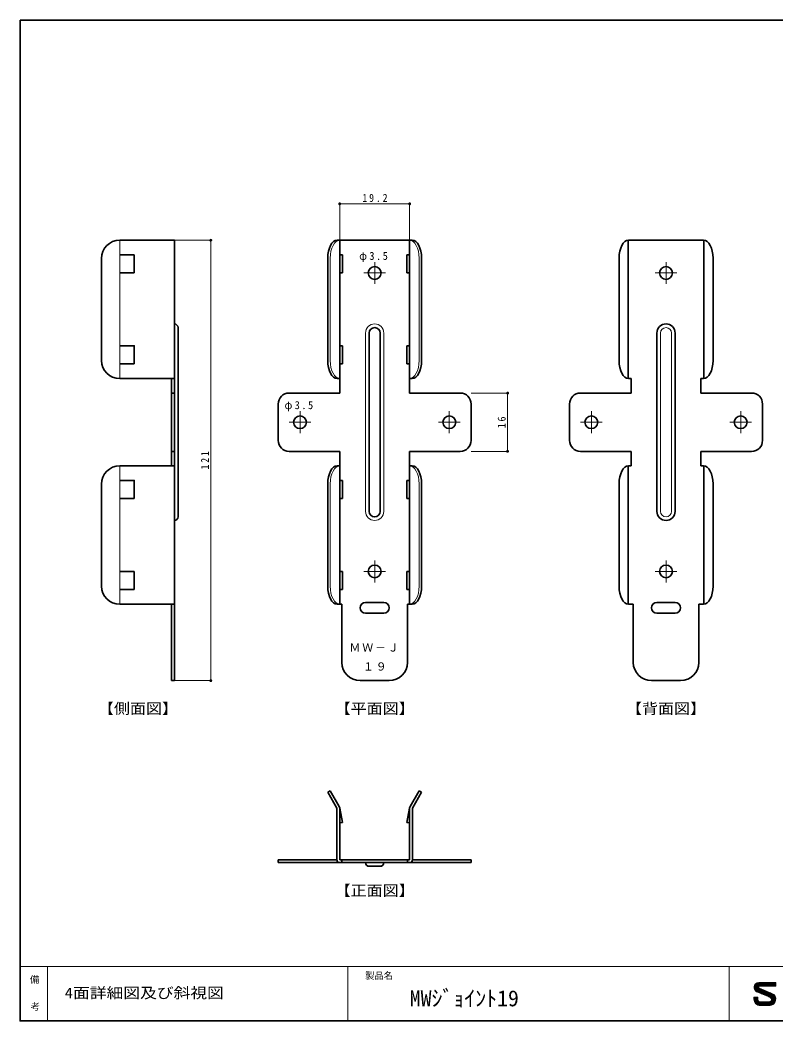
# Model space of a CAD drawing. Units: millimetres on the paper. Extents: x -405 to -16, y -286 to 286.
# Drawn here: x -405 to -197.4, y 11 to 286 of the extents above; entities that cross this region are included whole.
import ezdxf
from ezdxf.enums import TextEntityAlignment as Align

# ---------------------------------------------------------------- set-up
doc = ezdxf.new("R2010")
doc.units = ezdxf.units.MM
doc.header["$PDMODE"] = 32
doc.header["$PDSIZE"] = 0.5
doc.linetypes.add('CHAIN1', pattern=[8, 5, -1, 1, -1])
for name, color, linetype, lineweight in [('0-1_本体', 7, 'Continuous', 35), ('0-2_寸法', 4, 'CHAIN1', 18), ('F-0_枠図面', 4, 'Continuous', 18)]:
    doc.layers.add(name, color=color, linetype=linetype, lineweight=lineweight)
doc.layers.add('F-2_文字１', color=7, linetype='Continuous')
doc.layers.add('F-3_文字２', color=7, linetype='Continuous')
doc.styles.add('ＭＳ ゴシック', font='')
doc.styles.get('ＭＳ ゴシック').set_extended_font_data('MS Gothic')

msp = doc.modelspace()

# ---------------------------------------------------------------- linework, layer by layer
at = {"layer": '0-1_本体', "color": 4, "lineweight": 18}
for p, q in [((-377.625, 187.5), (-377.625, 225.5)), ((-319.832, 192.42), (-319.832, 220.58)), ((-295.418, 192.42), (-295.418, 220.58)), ((-310.125, 200), (-310.125, 151)), ((-305.125, 200), (-305.125, 151)), ((-229.125, 200), (-229.125, 151)), ((-226.125, 200), (-226.125, 151)), ((-377.625, 125.5), (-377.625, 163.5)), ((-319.832, 130.42), (-319.832, 158.58)), ((-295.418, 130.42), (-295.418, 158.58))]:
    msp.add_line(p, q, dxfattribs=at)
at = {"layer": '0-1_本体'}
for p, q in [((-317.918, 225.5), (-297.332, 225.5)), ((-317.225, 225.5), (-317.225, 183.5)), ((-298.025, 225.5), (-298.025, 183.5)), ((-238.025, 225.5), (-238.025, 187.504)), ((-217.332, 225.5), (-237.918, 225.5)), ((-217.225, 225.5), (-217.225, 187.504)), ((-382.625, 192.5), (-382.625, 220.5)), ((-377.625, 221.5), (-373.625, 221.5)), ((-373.625, 221.5), (-373.625, 216.5)), ((-320.525, 192.42), (-320.525, 220.58)), ((-317.225, 221.5), (-316.462, 221.5)), ((-316.462, 216.5), (-316.462, 221.5)), ((-298.788, 216.5), (-298.788, 221.5)), ((-298.025, 221.5), (-298.788, 221.5)), ((-294.725, 192.42), (-294.725, 220.58)), ((-240.525, 192.42), (-240.525, 220.58)), ((-214.725, 192.42), (-214.725, 220.58)), ((-377.625, 216.5), (-373.625, 216.5)), ((-317.225, 216.5), (-316.462, 216.5)), ((-298.025, 216.5), (-298.788, 216.5)), ((-361.625, 149.5), (-361.625, 201.5)), ((-309.125, 200), (-309.125, 151)), ((-306.125, 200), (-306.125, 151)), ((-230.125, 200), (-230.125, 151)), ((-225.125, 200), (-225.125, 151)), ((-317.225, 196.5), (-316.462, 196.5)), ((-316.462, 191.5), (-316.462, 196.5)), ((-298.788, 191.5), (-298.788, 196.5)), ((-298.025, 196.5), (-298.788, 196.5)), ((-377.625, 191.5), (-373.625, 191.5)), ((-317.225, 191.5), (-316.462, 191.5)), ((-298.025, 191.5), (-298.788, 191.5)), ((-377.625, 187.5), (-362.625, 187.5)), ((-363.425, 186.5), (-363.425, 187.5)), ((-317.918, 187.5), (-317.225, 187.5)), ((-297.332, 187.5), (-298.025, 187.5)), ((-237.918, 187.5), (-237.225, 187.5)), ((-237.225, 187.5), (-237.225, 183.5)), ((-217.332, 187.5), (-218.025, 187.5)), ((-218.025, 187.5), (-218.025, 183.5)), ((-363.425, 186.962), (-363.425, 163.5)), ((-363.425, 186.5), (-363.425, 183.962)), ((-363.425, 183.5), (-362.625, 183.5)), ((-331.125, 183.5), (-317.225, 183.5)), ((-284.125, 183.5), (-298.025, 183.5)), ((-251.125, 183.5), (-237.225, 183.5)), ((-204.125, 183.5), (-218.025, 183.5)), ((-334.125, 170.5), (-334.125, 180.5)), ((-281.125, 170.5), (-281.125, 180.5)), ((-254.125, 170.5), (-254.125, 180.5)), ((-201.125, 170.5), (-201.125, 180.5)), ((-363.425, 167.5), (-362.625, 167.5)), ((-331.125, 167.5), (-317.225, 167.5)), ((-317.225, 167.5), (-317.225, 125.5)), ((-298.025, 167.5), (-298.025, 125.5)), ((-284.125, 167.5), (-298.025, 167.5)), ((-251.125, 167.5), (-237.225, 167.5)), ((-237.225, 167.5), (-237.225, 163.5)), ((-204.125, 167.5), (-218.025, 167.5)), ((-218.025, 167.5), (-218.025, 163.5)), ((-377.625, 163.5), (-362.625, 163.5)), ((-317.918, 163.5), (-317.225, 163.5)), ((-297.332, 163.5), (-298.025, 163.5)), ((-238.025, 163.496), (-238.025, 125.5)), ((-237.918, 163.5), (-237.225, 163.5)), ((-217.332, 163.5), (-218.025, 163.5)), ((-217.225, 163.496), (-217.225, 125.5)), ((-317.225, 159.5), (-316.462, 159.5)), ((-316.462, 154.5), (-316.462, 159.5)), ((-298.788, 154.5), (-298.788, 159.5)), ((-298.025, 159.5), (-298.788, 159.5)), ((-382.625, 130.5), (-382.625, 158.5)), ((-320.525, 130.42), (-320.525, 158.58)), ((-294.725, 130.42), (-294.725, 158.58)), ((-240.525, 130.42), (-240.525, 158.58)), ((-214.725, 130.42), (-214.725, 158.58)), ((-377.625, 154.5), (-373.625, 154.5)), ((-317.225, 154.5), (-316.462, 154.5)), ((-298.025, 154.5), (-298.788, 154.5)), ((-377.625, 134.5), (-373.625, 134.5)), ((-373.625, 134.5), (-373.625, 129.5)), ((-317.225, 134.5), (-316.462, 134.5)), ((-316.462, 129.5), (-316.462, 134.5)), ((-298.788, 129.5), (-298.788, 134.5)), ((-298.025, 134.5), (-298.788, 134.5)), ((-377.625, 129.5), (-373.625, 129.5)), ((-317.225, 129.5), (-316.462, 129.5)), ((-298.025, 129.5), (-298.788, 129.5)), ((-377.625, 125.5), (-362.625, 125.5)), ((-363.425, 124.5), (-363.425, 125.5)), ((-363.425, 124.5), (-363.425, 104.5)), ((-362.625, 125.5), (-362.625, 104.5)), ((-317.918, 125.5), (-316.625, 125.5)), ((-316.625, 109.5), (-316.625, 125.5)), ((-310.125, 126), (-305.125, 126)), ((-298.625, 109.5), (-298.625, 125.5)), ((-298.625, 125.5), (-297.332, 125.5)), ((-236.625, 125.5), (-237.918, 125.5)), ((-236.625, 109.5), (-236.625, 125.5)), ((-225.125, 126), (-230.125, 126)), ((-218.625, 109.5), (-218.625, 125.5)), ((-217.332, 125.5), (-218.625, 125.5)), ((-310.125, 123), (-305.125, 123)), ((-225.125, 123), (-230.125, 123)), ((-363.425, 104.5), (-362.625, 104.5)), ((-303.625, 104.5), (-311.625, 104.5)), ((-231.625, 104.5), (-223.625, 104.5)), ((-320.525, 73.83), (-319.832, 74.23)), ((-318.025, 69.5), (-320.525, 73.83)), ((-317.332, 69.9), (-319.832, 74.23)), ((-297.918, 69.9), (-295.418, 74.23)), ((-297.225, 69.5), (-294.725, 73.83)), ((-294.725, 73.83), (-295.418, 74.23)), ((-318.025, 69.5), (-318.025, 55.3)), ((-317.225, 69.5), (-316.462, 65.574)), ((-317.225, 69.5), (-317.225, 55.3)), ((-298.025, 69.5), (-298.788, 65.574)), ((-298.025, 69.5), (-298.025, 55.3)), ((-297.225, 69.5), (-297.225, 55.3)), ((-317.225, 65.425), (-316.462, 65.574)), ((-298.025, 65.425), (-298.788, 65.574)), ((-334.125, 55.3), (-318.025, 55.3)), ((-334.125, 55.3), (-334.125, 54.5)), ((-317.225, 55.3), (-298.025, 55.3)), ((-316.625, 55.3), (-316.625, 54.5)), ((-298.625, 55.3), (-298.625, 54.5)), ((-297.225, 55.3), (-281.125, 55.3)), ((-281.125, 55.3), (-281.125, 54.5)), ((-334.125, 54.5), (-281.125, 54.5))]:
    msp.add_line(p, q, dxfattribs=at)
for points in [[(-377.625, 225.5), (-362.625, 225.5), (-362.625, 122.5)], [(-377.625, 196.5), (-373.625, 196.5), (-373.625, 191.5)], [(-377.625, 159.5), (-373.625, 159.5), (-373.625, 154.5)]]:
    msp.add_lwpolyline(points, dxfattribs=at)
for centre in [(-307.625, 216.5), (-227.625, 216.5), (-328.125, 175.5), (-287.125, 175.5), (-248.125, 175.5), (-207.125, 175.5), (-307.625, 134.5), (-227.625, 134.5)]:
    msp.add_circle(centre, 1.75, dxfattribs=at)
for centre, radius, start, end in [((-377.625, 220.5), 5, 90, 180), ((-362.625, 201.5), 1, 0, 90), ((-307.625, 200), 1.5, 0, 180), ((-227.625, 200), 2.5, 0, 180), ((-377.625, 192.5), 5, 180, 270), ((-331.125, 180.5), 3, 90, 180), ((-284.125, 180.5), 3, 0, 90), ((-251.125, 180.5), 3, 90, 180), ((-204.125, 180.5), 3, 0, 90), ((-331.125, 170.5), 3, 180, 270), ((-284.125, 170.5), 3, 270, 0), ((-251.125, 170.5), 3, 180, 270), ((-204.125, 170.5), 3, 270, 0), ((-377.625, 158.5), 5, 90, 180), ((-362.625, 149.5), 1, 270, 0), ((-307.625, 151), 1.5, 180, 0), ((-227.625, 151), 2.5, 180, 0), ((-377.625, 130.5), 5, 180, 270), ((-310.125, 124.5), 1.5, 90, 270), ((-305.125, 124.5), 1.5, 270, 90), ((-230.125, 124.5), 1.5, 90, 270), ((-225.125, 124.5), 1.5, 270, 90), ((-311.625, 109.5), 5, 180, 270), ((-303.625, 109.5), 5, 270, 0), ((-231.625, 109.5), 5, 180, 270), ((-223.625, 109.5), 5, 270, 0), ((-318.025, 69.5), 0.8, 0, 30), ((-297.225, 69.5), 0.8, 150, 180), ((-317.225, 55.3), 0.8, 180, 270), ((-298.025, 55.3), 0.8, 270, 0)]:
    msp.add_arc(centre, radius, start, end, dxfattribs=at)
at = {"layer": '0-1_本体', "color": 4, "lineweight": 18}
for centre, radius, start, end in [((-307.625, 200), 2.5, 0, 180), ((-227.625, 200), 1.5, 0, 180), ((-307.625, 151), 2.5, 180, 0), ((-227.625, 151), 1.5, 180, 0)]:
    msp.add_arc(centre, radius, start, end, dxfattribs=at)
at = {"layer": '0-1_本体'}
for centre, start_param, end_param in [((-317.918, 220.5), 0, 1.554785), ((-297.332, 220.5), 4.7284003, 6.2831853), ((-237.918, 220.5), 0, 1.554785), ((-217.332, 220.5), 4.7284003, 6.2831853), ((-317.918, 192.5), 1.5868076, 3.1415927), ((-297.332, 192.5), 3.1415927, 4.6963777), ((-237.918, 192.5), 1.5868076, 3.1415927), ((-217.332, 192.5), 3.1415927, 4.6963777), ((-317.918, 158.5), 0, 1.554785), ((-297.332, 158.5), 4.7284003, 6.2831853), ((-237.918, 158.5), 6.2831853, 7.8379703), ((-217.332, 158.5), 4.7284003, 6.2831853), ((-317.918, 130.5), 1.5868076, 3.1415927), ((-297.332, 130.5), 3.1415927, 4.6963777), ((-237.918, 130.5), 1.5868076, 3.1415927), ((-217.332, 130.5), 3.1415927, 4.6963777)]:
    msp.add_ellipse(centre, major_axis=(0, 5), ratio=0.5215, start_param=start_param, end_param=end_param, dxfattribs=at)
at = {"layer": '0-1_本体', "color": 4, "lineweight": 18}
for centre, start_param, end_param in [((-317.225, 220.5), 0, 1.554785), ((-298.025, 220.5), 4.7284003, 6.2831853), ((-317.225, 192.5), 1.5868076, 3.1415927), ((-298.025, 192.5), 3.1415927, 4.6963777), ((-317.225, 158.5), 0, 1.554785), ((-298.025, 158.5), 4.7284003, 6.2831853), ((-317.225, 130.5), 1.5868076, 3.1415927), ((-298.025, 130.5), 3.1415927, 4.6963777)]:
    msp.add_ellipse(centre, major_axis=(0, 5), ratio=0.5215, start_param=start_param, end_param=end_param, dxfattribs=at)
at = {"layer": '0-2_寸法', "linetype": 'Continuous'}
for p, q in [((-317.225, 235.5), (-298.025, 235.5)), ((-317.225, 235.5), (-317.225, 225.5)), ((-298.025, 235.5), (-298.025, 225.5)), ((-352.625, 225.5), (-362.625, 225.5)), ((-352.625, 225.5), (-352.625, 104.5)), ((-271.125, 183.5), (-281.125, 183.5)), ((-271.125, 167.5), (-271.125, 183.5)), ((-271.125, 167.5), (-281.125, 167.5)), ((-352.625, 104.5), (-362.625, 104.5))]:
    msp.add_line(p, q, dxfattribs=at)
at = {"layer": '0-2_寸法'}
for p, q in [((-307.625, 216.5), (-307.625, 219.5)), ((-227.625, 216.5), (-227.625, 219.5)), ((-307.625, 216.5), (-310.625, 216.5)), ((-307.625, 216.5), (-307.625, 213.5)), ((-307.625, 216.5), (-304.625, 216.5)), ((-227.625, 216.5), (-230.625, 216.5)), ((-227.625, 216.5), (-227.625, 213.5)), ((-227.625, 216.5), (-224.625, 216.5)), ((-328.125, 175.5), (-328.125, 178.5)), ((-287.125, 175.5), (-287.125, 178.5)), ((-248.125, 175.5), (-248.125, 178.5)), ((-207.125, 175.5), (-207.125, 178.5)), ((-328.125, 175.5), (-331.125, 175.5)), ((-328.125, 175.5), (-328.125, 172.5)), ((-328.125, 175.5), (-325.125, 175.5)), ((-287.125, 175.5), (-290.125, 175.5)), ((-287.125, 175.5), (-287.125, 172.5)), ((-287.125, 175.5), (-284.125, 175.5)), ((-248.125, 175.5), (-251.125, 175.5)), ((-248.125, 175.5), (-248.125, 172.5)), ((-248.125, 175.5), (-245.125, 175.5)), ((-207.125, 175.5), (-210.125, 175.5)), ((-207.125, 175.5), (-207.125, 172.5)), ((-207.125, 175.5), (-204.125, 175.5)), ((-307.625, 134.5), (-307.625, 137.5)), ((-227.625, 134.5), (-227.625, 137.5)), ((-307.625, 134.5), (-310.625, 134.5)), ((-307.625, 134.5), (-307.625, 131.5)), ((-307.625, 134.5), (-304.625, 134.5)), ((-227.625, 134.5), (-230.625, 134.5)), ((-227.625, 134.5), (-227.625, 131.5)), ((-227.625, 134.5), (-224.625, 134.5))]:
    msp.add_line(p, q, dxfattribs=at)
at = {"layer": '0-2_寸法', "color": 7, "linetype": 'Continuous', "lineweight": 35}
msp.add_line((-309.125, 53.5), (-306.125, 53.5), dxfattribs=at)
for centre, start, end in [((-309.125, 54.5), 180, 270), ((-306.125, 54.5), 270, 0)]:
    msp.add_arc(centre, 1, start, end, dxfattribs=at)
at = {"layer": '0-2_寸法'}
for p in [(-317.225, 235.5), (-298.025, 235.5), (-352.625, 225.5), (-271.125, 183.5), (-271.125, 167.5), (-352.625, 104.5)]:
    msp.add_point(p, dxfattribs=at)
at = {"layer": 'F-0_枠図面', "color": 7, "lineweight": 35}
msp.add_line((-405, 286), (-15.5, 286), dxfattribs=at)
at = {"layer": 'F-0_枠図面'}
for p, q in [((-405, 26), (-15.5, 26)), ((-397.5, 26), (-397.5, 11)), ((-315, 26), (-315, 11)), ((-210.25, 26), (-210.25, 11)), ((-203.482, 20.184), (-202.141, 20.184)), ((-203.471, 20.395), (-202.113, 20.395)), ((-203.459, 19.973), (-201.928, 19.973)), ((-203.426, 20.606), (-197.487, 20.606)), ((-203.402, 19.762), (-201.42, 19.762)), ((-203.344, 20.817), (-197.487, 20.817)), ((-203.304, 19.551), (-200.912, 19.551)), ((-203.215, 21.028), (-197.487, 21.028)), ((-203.155, 19.34), (-200.403, 19.34)), ((-203.02, 21.239), (-197.487, 21.239)), ((-202.693, 21.45), (-197.487, 21.45)), ((-202.15, 21.572), (-197.487, 21.572)), ((-201.975, 19.992), (-198.555, 18.574)), ((-201.892, 20.539), (-197.487, 20.539)), ((-197.487, 20.539), (-197.487, 21.572)), ((-203.482, 17.575), (-202.45, 17.575)), ((-203.482, 16.976), (-203.482, 17.575)), ((-203.481, 17.442), (-202.449, 17.442)), ((-203.481, 17.231), (-202.449, 17.231)), ((-203.481, 17.02), (-202.449, 17.02)), ((-203.474, 16.809), (-202.436, 16.809)), ((-203.441, 16.598), (-202.354, 16.598)), ((-202.926, 19.129), (-199.895, 19.129)), ((-202.649, 18.974), (-199.116, 17.509)), ((-202.515, 18.918), (-199.386, 18.918)), ((-202.45, 16.942), (-202.45, 17.575)), ((-202.007, 18.707), (-198.878, 18.707)), ((-201.498, 18.497), (-198.393, 18.497)), ((-200.99, 18.286), (-198.088, 18.286)), ((-200.481, 18.075), (-197.881, 18.075)), ((-199.973, 17.864), (-197.733, 17.864)), ((-199.464, 17.653), (-197.625, 17.653)), ((-198.98, 17.442), (-197.551, 17.442)), ((-198.775, 17.231), (-197.506, 17.231)), ((-198.767, 16.598), (-197.529, 16.598)), ((-198.696, 17.02), (-197.488, 17.02)), ((-198.694, 16.809), (-197.495, 16.809)), ((-203.379, 16.387), (-202.152, 16.387)), ((-203.287, 16.176), (-197.682, 16.176)), ((-203.157, 15.965), (-197.812, 15.965)), ((-202.978, 15.754), (-197.99, 15.754)), ((-202.724, 15.543), (-198.245, 15.543)), ((-202.298, 15.332), (-198.671, 15.332)), ((-201.784, 16.276), (-199.25, 16.276)), ((-201.75, 15.244), (-199.075, 15.244)), ((-198.96, 16.387), (-197.59, 16.387))]:
    msp.add_line(p, q, dxfattribs=at)
at = {"layer": 'F-0_枠図面', "color": 7, "lineweight": 35}
msp.add_lwpolyline([(-405, 286), (-405, 11), (-15.5, 11)], dxfattribs=at)
at = {"layer": 'F-0_枠図面'}
for centre, radius, start, end in [((-202.132, 20.221), 1.35, 90.76968, 251.60579), ((-201.866, 20.255), 0.284, 92.62549, 247.52919), ((-201.75, 16.976), 1.732, 179.99979, 270.00009), ((-201.784, 16.942), 0.666, 179.99979, 270.00009), ((-199.318, 16.908), 0.632, 267.5421, 69.85329), ((-199.218, 16.975), 1.731, 269.93188, 67.46921)]:
    msp.add_arc(centre, radius, start, end, dxfattribs=at)

# ---------------------------------------------------------------- texts
at = {"layer": '0-1_本体', "char_height": 2.199, "attachment_point": 7, "style": 'ＭＳ ゴシック'}
for s, insert in [('\\T1.17;ＭＷ－Ｊ', (-314.541, 112.446)), ('\\T1.17;１９', (-310.837, 107.23))]:
    msp.add_mtext(s, dxfattribs=dict(at, insert=insert))
at = {"layer": '0-2_寸法', "color": 7, "style": 'ＭＳ ゴシック', "width": 1.1}
for s, p in [('【側面図】', (-383.625, 94.5)), ('【平面図】', (-318.625, 94.5)), ('【背面図】', (-238.625, 94.5)), ('【正面図】', (-318.625, 44.5))]:
    msp.add_text(s, height=2.933, dxfattribs=at).set_placement(p, align=Align.BOTTOM_LEFT)
at = {"layer": '0-2_寸法', "color": 7, "char_height": 2.199, "attachment_point": 7, "style": 'ＭＳ ゴシック'}
for s, insert in [('\\T1.38;\\W0.9;19.2', (-311, 236)), ('\\T1.29;\\W0.95;φ3.5', (-311.875, 219.5)), ('\\T1.29;\\W0.95;φ3.5', (-332.375, 178.5))]:
    msp.add_mtext(s, dxfattribs=dict(at, insert=insert))
at = {"layer": '0-2_寸法', "color": 7, "char_height": 2.199, "attachment_point": 7, "rotation": 90, "style": 'ＭＳ ゴシック'}
for s, insert in [('\\T1.36;\\W0.9;16', (-271.625, 173.875)), ('\\T1.38;\\W0.9;121', (-353.125, 162.5))]:
    msp.add_mtext(s, dxfattribs=dict(at, insert=insert))
at = {"layer": 'F-2_文字１', "style": 'ＭＳ ゴシック'}
for s, p in [('備', (-402.289, 20.913)), ('製品名', (-310.273, 21.998)), ('考', (-402.11, 13.49))]:
    msp.add_text(s, height=1.833, dxfattribs=at).set_placement(p, align=Align.BOTTOM_LEFT)
at = {"layer": 'F-3_文字２', "style": 'ＭＳ ゴシック', "width": 1.15}
msp.add_text('4面詳細図及び斜視図', height=2.933, dxfattribs=at).set_placement((-392.736, 16.368), align=Align.BOTTOM_LEFT)
at = {"layer": 'F-3_文字２', "style": 'ＭＳ ゴシック'}
msp.add_text('MWｼﾞｮｲﾝﾄ19', height=4.399, dxfattribs=at).set_placement((-297.999, 13.709), align=Align.BOTTOM_LEFT)

doc.saveas('drawing.dxf')
